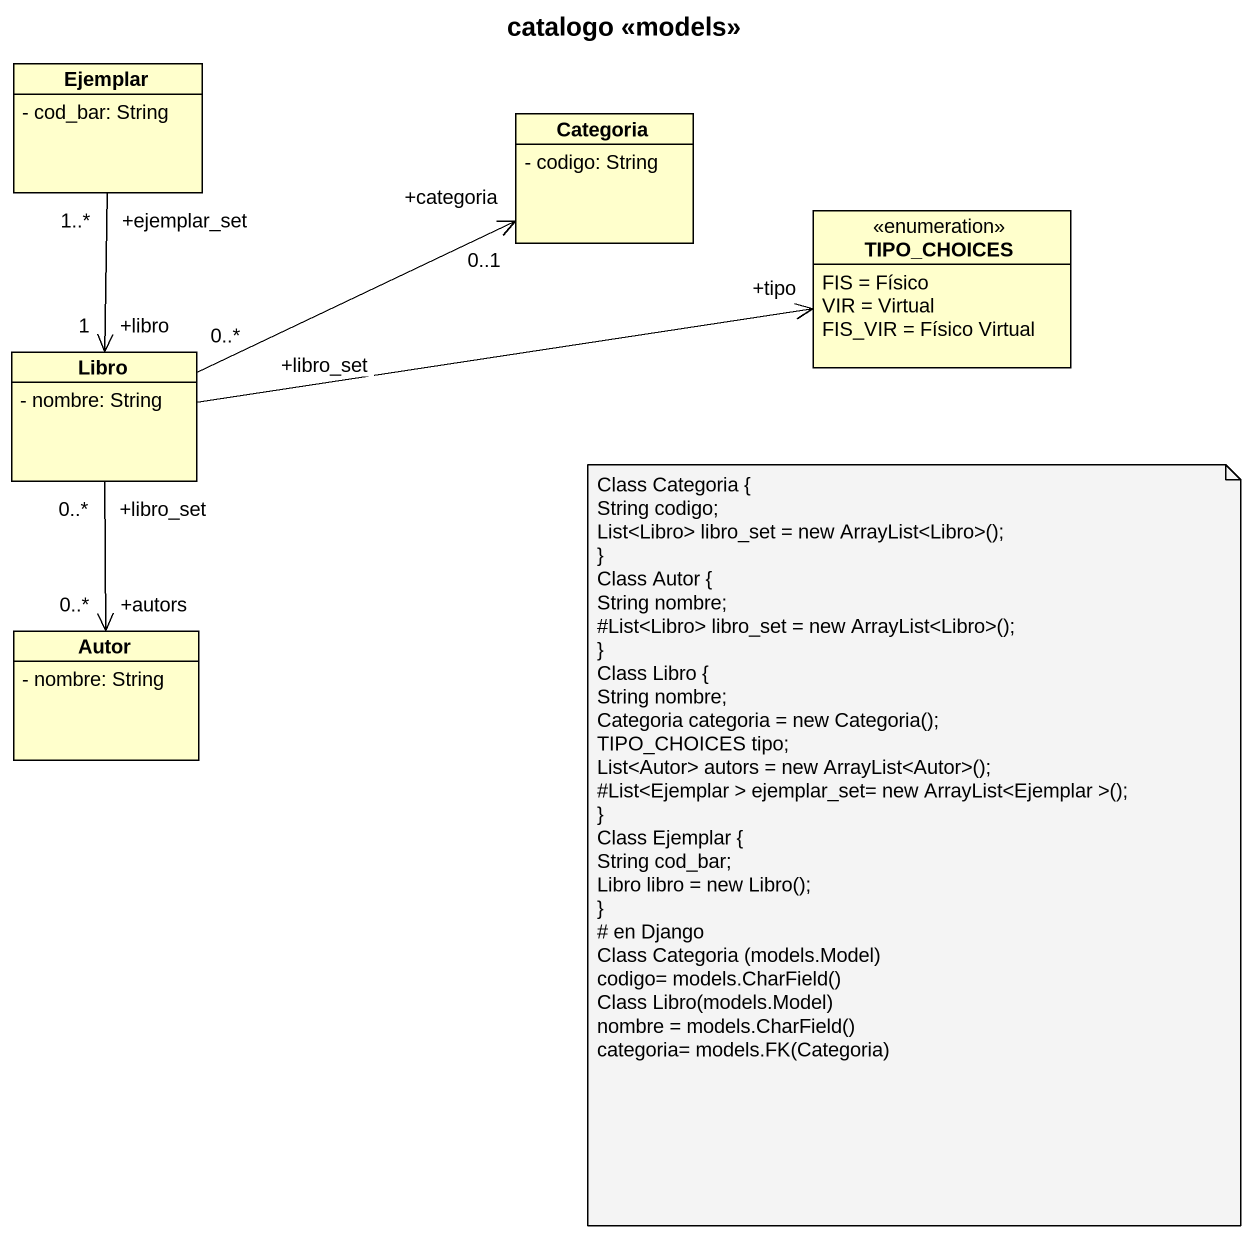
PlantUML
@startuml
title catalogo <<models>>
hide circle
hide empty members
skinparam classAttributeIconSize 0
class Ejemplar {
  - cod_bar: String
}
class Categoria {
  - codigo: String
}
enum TIPO_CHOICES {
  FIS = Físico
  VIR = Virtual
  FIS_VIR = Físico Virtual
}
class Libro {
  - nombre: String
}
class Autor {
  - nombre: String
}
Ejemplar "+ejemplar_set\n1..*" --> "+libro\n1" Libro
Libro "+libro_set\n0..*" -right-> "+categoria\n0..1" Categoria
Libro -right-> "+tipo" TIPO_CHOICES
Libro "+libro_set\n0..*" --> "+autors\n0..*" Autor
note as N1
  Class Categoria {
  String codigo;
  List<Libro> libro_set = new ArrayList<Libro>();
  ~}
  Class Autor {
  String nombre;
  #List<Libro> libro_set = new ArrayList<Libro>();
  ~}
  Class Libro {
  String nombre;
  Categoria categoria = new Categoria();
  TIPO_CHOICES tipo;
  List<Autor> autors = new ArrayList<Autor>();
  #List<Ejemplar > ejemplar_set= new ArrayList<Ejemplar >();
  ~}
  Class Ejemplar {
  String cod_bar;
  Libro libro = new Libro();
  ~}
  # en Django
  Class Categoria (models.Model)
  codigo= models.CharField()
  Class Libro(models.Model)
  nombre = models.CharField()
  categoria= models.FK(Categoria)
end note
@enduml
